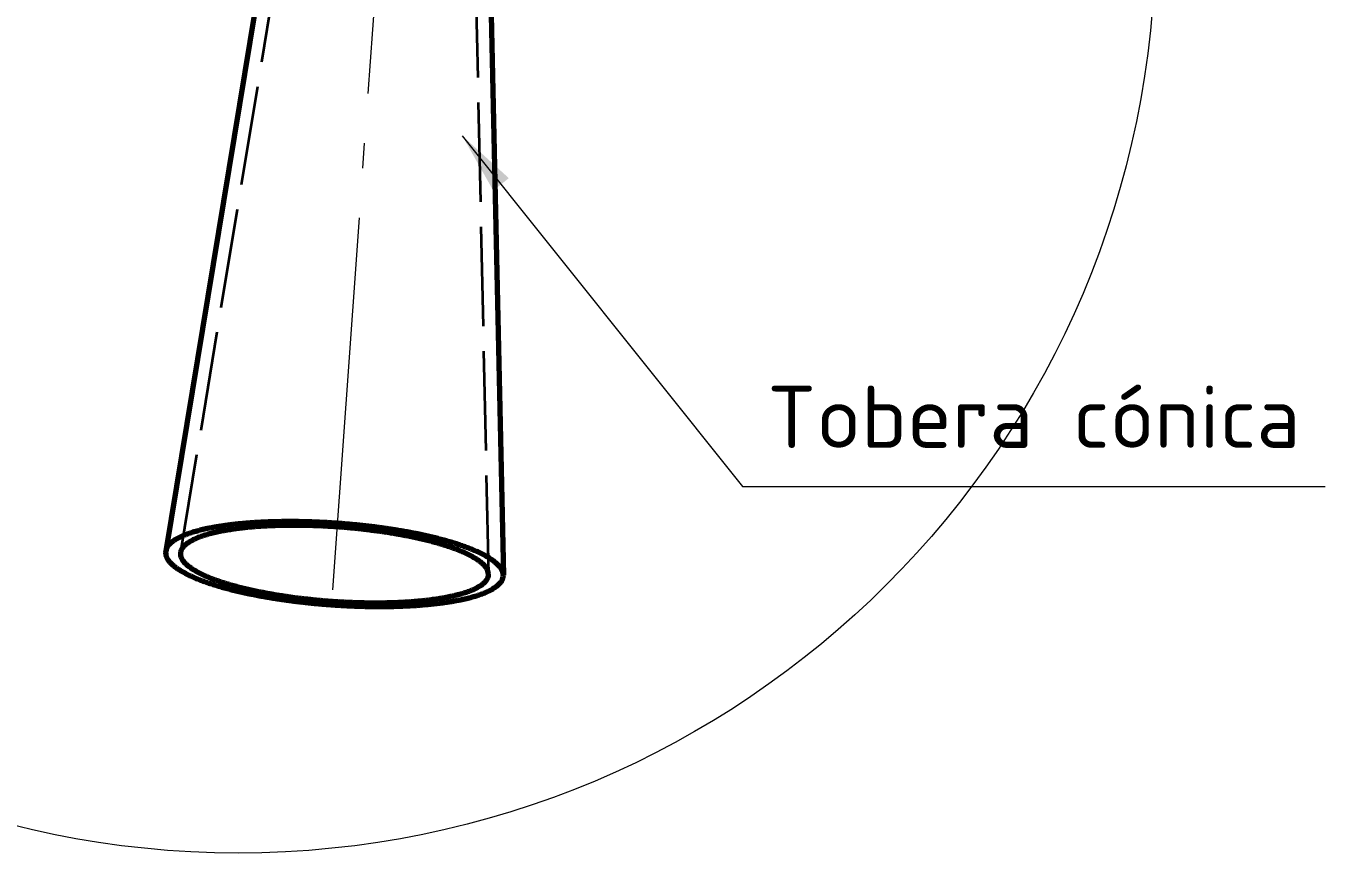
# Model space of a CAD drawing. Header units: millimetres. Extents: x 0 to 2208, y 0 to 420.
# Drawn here: x 990.6 to 1042.8, y 203.7 to 236.9 of the extents above; entities that cross this region are included whole.
import ezdxf
from ezdxf.enums import TextEntityAlignment as Align

# ---------------------------------------------------------------- set-up
doc = ezdxf.new("R2010")
doc.units = ezdxf.units.MM
doc.linetypes.add('IRAM-E-TRAZOS', pattern=[5, 4, -1])
doc.linetypes.add('IRAM-F-TRAZO-PUNTO', pattern=[20, 15, -2, 1, -2])
for name, color, linetype, lineweight in [('01-VISIBLE', 7, 'CONTINUOUS', 70), ('02-OCULTA', 4, 'IRAM-E-TRAZOS', 35), ('03-EJE', 1, 'IRAM-F-TRAZO-PUNTO', 18), ('06-TEXTO', 7, 'CONTINUOUS', 25), ('08-FINA', 5, 'CONTINUOUS', 18)]:
    doc.layers.add(name, color=color, linetype=linetype, lineweight=lineweight)
doc.styles.add('ISO3098', font='isocpeur.ttf')

msp = doc.modelspace()

# ---------------------------------------------------------------- hatches: boundary and pattern name
at = {"layer": '08-FINA'}
h = msp.add_hatch(color=7, dxfattribs=at)
h.dxf.hatch_style = 1
h.paths.add_polyline_path([(1008.167, 232.5), (1009.414, 230.297), (1010.039, 230.796)])

# ---------------------------------------------------------------- linework, layer by layer
at = {"layer": '01-VISIBLE'}
for points in [[(1002.592, 254.247), (996.256, 215.8)], [(1008.974, 253.794), (1009.819, 214.838)], [(1006.427, 216.481), (1006.368, 216.493), (1006.309, 216.505), (1006.25, 216.517), (1006.191, 216.528), (1006.132, 216.539), (1006.072, 216.551), (1006.013, 216.562), (1005.954, 216.573), (1005.895, 216.583), (1005.835, 216.594), (1005.776, 216.604), (1005.717, 216.615), (1005.658, 216.625), (1005.598, 216.635), (1005.539, 216.644), (1005.479, 216.654), (1005.42, 216.663), (1005.36, 216.673), (1005.301, 216.682), (1005.241, 216.691), (1005.182, 216.7), (1005.122, 216.708), (1005.063, 216.717), (1005.003, 216.726), (1004.943, 216.734), (1004.884, 216.742), (1004.824, 216.75), (1004.764, 216.758), (1004.705, 216.766), (1004.645, 216.773), (1004.585, 216.781), (1004.525, 216.788), (1004.466, 216.795), (1004.406, 216.802), (1004.346, 216.809), (1004.286, 216.816), (1004.226, 216.823), (1004.167, 216.829), (1004.107, 216.835), (1004.047, 216.842), (1003.987, 216.848), (1003.927, 216.854), (1003.867, 216.86), (1003.807, 216.865), (1003.747, 216.871), (1003.687, 216.877), (1003.627, 216.882), (1003.567, 216.887), (1003.507, 216.892), (1003.447, 216.897), (1003.387, 216.902), (1003.327, 216.907), (1003.267, 216.911), (1003.207, 216.916), (1003.147, 216.92), (1003.087, 216.924), (1003.027, 216.928), (1002.967, 216.932), (1002.907, 216.936), (1002.847, 216.94), (1002.787, 216.943), (1002.727, 216.947), (1002.667, 216.95), (1002.606, 216.953), (1002.546, 216.956), (1002.486, 216.959), (1002.426, 216.962), (1002.366, 216.964), (1002.306, 216.967), (1002.246, 216.969), (1002.185, 216.972), (1002.125, 216.974), (1002.065, 216.976), (1002.005, 216.977), (1001.945, 216.979), (1001.885, 216.981), (1001.824, 216.982), (1001.764, 216.984), (1001.704, 216.985), (1001.644, 216.986), (1001.584, 216.987), (1001.523, 216.987), (1001.463, 216.988), (1001.403, 216.988), (1001.343, 216.989), (1001.283, 216.989), (1001.222, 216.989), (1001.162, 216.989), (1001.102, 216.989), (1001.042, 216.988), (1000.982, 216.988), (1000.921, 216.987), (1000.861, 216.986), (1000.801, 216.985), (1000.741, 216.984), (1000.681, 216.983), (1000.62, 216.981), (1000.56, 216.98), (1000.5, 216.978), (1000.44, 216.976), (1000.38, 216.974), (1000.32, 216.972), (1000.259, 216.969), (1000.199, 216.967), (1000.139, 216.964), (1000.079, 216.961), (1000.019, 216.958), (999.959, 216.954), (999.899, 216.951), (999.839, 216.947), (999.779, 216.943), (999.718, 216.939), (999.658, 216.935), (999.598, 216.931), (999.538, 216.926), (999.478, 216.921), (999.418, 216.916), (999.358, 216.911), (999.298, 216.905), (999.239, 216.9), (999.179, 216.894), (999.119, 216.888), (999.059, 216.881), (998.999, 216.875), (998.939, 216.868), (998.879, 216.861), (998.82, 216.853), (998.76, 216.846), (998.7, 216.838), (998.641, 216.83), (998.581, 216.821), (998.521, 216.812), (998.462, 216.803), (998.402, 216.794), (998.343, 216.784), (998.284, 216.774), (998.224, 216.764), (998.165, 216.753), (998.106, 216.742), (998.047, 216.731), (997.988, 216.719), (997.929, 216.707), (997.87, 216.694), (997.811, 216.681), (997.753, 216.668), (997.694, 216.654), (997.636, 216.639), (997.577, 216.624), (997.519, 216.609), (997.461, 216.593), (997.403, 216.576), (997.346, 216.559), (997.288, 216.541), (997.231, 216.522), (997.174, 216.503), (997.117, 216.482), (997.061, 216.461), (997.005, 216.439), (996.949, 216.416), (996.894, 216.392), (996.839, 216.367), (996.785, 216.34), (996.732, 216.312), (996.68, 216.283), (996.628, 216.252), (996.578, 216.218), (996.529, 216.183), (996.482, 216.146), (996.437, 216.106), (996.395, 216.063), (996.356, 216.017), (996.321, 215.968), (996.292, 215.915), (996.27, 215.859), (996.256, 215.8)], [(1006.127, 216.375), (1006.069, 216.387), (1006.01, 216.399), (1005.951, 216.411), (1005.892, 216.422), (1005.833, 216.433), (1005.774, 216.445), (1005.715, 216.455), (1005.656, 216.466), (1005.597, 216.477), (1005.538, 216.487), (1005.479, 216.497), (1005.419, 216.507), (1005.36, 216.517), (1005.301, 216.527), (1005.242, 216.536), (1005.182, 216.546), (1005.123, 216.555), (1005.064, 216.564), (1005.004, 216.573), (1004.945, 216.582), (1004.885, 216.59), (1004.826, 216.599), (1004.766, 216.607), (1004.707, 216.615), (1004.647, 216.623), (1004.588, 216.631), (1004.528, 216.638), (1004.469, 216.646), (1004.409, 216.653), (1004.35, 216.66), (1004.29, 216.668), (1004.23, 216.674), (1004.171, 216.681), (1004.111, 216.688), (1004.051, 216.694), (1003.992, 216.701), (1003.932, 216.707), (1003.872, 216.713), (1003.812, 216.719), (1003.753, 216.724), (1003.693, 216.73), (1003.633, 216.736), (1003.573, 216.741), (1003.514, 216.746), (1003.454, 216.751), (1003.394, 216.756), (1003.334, 216.761), (1003.274, 216.765), (1003.214, 216.77), (1003.154, 216.774), (1003.095, 216.779), (1003.035, 216.783), (1002.975, 216.787), (1002.915, 216.79), (1002.855, 216.794), (1002.795, 216.797), (1002.735, 216.801), (1002.675, 216.804), (1002.615, 216.807), (1002.555, 216.81), (1002.495, 216.813), (1002.435, 216.816), (1002.375, 216.818), (1002.315, 216.82), (1002.255, 216.823), (1002.195, 216.825), (1002.135, 216.827), (1002.075, 216.829), (1002.015, 216.83), (1001.955, 216.832), (1001.895, 216.833), (1001.835, 216.834), (1001.775, 216.835), (1001.715, 216.836), (1001.655, 216.837), (1001.595, 216.838), (1001.535, 216.838), (1001.475, 216.838), (1001.415, 216.838), (1001.355, 216.838), (1001.295, 216.838), (1001.235, 216.838), (1001.175, 216.837), (1001.115, 216.837), (1001.055, 216.836), (1000.995, 216.835), (1000.935, 216.834), (1000.875, 216.832), (1000.815, 216.831), (1000.755, 216.829), (1000.695, 216.827), (1000.635, 216.825), (1000.575, 216.823), (1000.515, 216.821), (1000.455, 216.818), (1000.395, 216.815), (1000.335, 216.812), (1000.275, 216.809), (1000.215, 216.806), (1000.155, 216.802), (1000.095, 216.799), (1000.035, 216.795), (999.975, 216.791), (999.915, 216.786), (999.855, 216.782), (999.796, 216.777), (999.736, 216.772), (999.676, 216.767), (999.616, 216.761), (999.556, 216.755), (999.497, 216.749), (999.437, 216.743), (999.377, 216.737), (999.318, 216.73), (999.258, 216.723), (999.198, 216.715), (999.139, 216.708), (999.079, 216.7), (999.02, 216.692), (998.96, 216.683), (998.901, 216.675), (998.842, 216.665), (998.782, 216.656), (998.723, 216.646), (998.664, 216.636), (998.605, 216.625), (998.546, 216.614), (998.487, 216.603), (998.428, 216.591), (998.369, 216.579), (998.311, 216.566), (998.252, 216.553), (998.194, 216.54), (998.135, 216.525), (998.077, 216.511), (998.019, 216.495), (997.961, 216.479), (997.903, 216.463), (997.846, 216.446), (997.789, 216.428), (997.732, 216.409), (997.675, 216.389), (997.618, 216.369), (997.562, 216.347), (997.507, 216.325), (997.451, 216.301), (997.397, 216.276), (997.343, 216.25), (997.29, 216.222), (997.237, 216.193), (997.186, 216.161), (997.136, 216.128), (997.088, 216.092), (997.042, 216.054), (996.998, 216.013), (996.958, 215.968), (996.922, 215.92), (996.892, 215.868), (996.869, 215.813), (996.854, 215.755)], [(1009.22, 214.877), (1009.214, 214.938), (1009.199, 214.996), (1009.176, 215.052), (1009.146, 215.105), (1009.112, 215.155), (1009.075, 215.203), (1009.034, 215.247), (1008.99, 215.29), (1008.945, 215.33), (1008.898, 215.368), (1008.85, 215.405), (1008.801, 215.44), (1008.751, 215.474), (1008.699, 215.507), (1008.648, 215.538), (1008.595, 215.568), (1008.542, 215.598), (1008.489, 215.626), (1008.435, 215.654), (1008.38, 215.68), (1008.325, 215.706), (1008.27, 215.732), (1008.215, 215.756), (1008.159, 215.78), (1008.104, 215.804), (1008.047, 215.827), (1007.991, 215.849), (1007.935, 215.871), (1007.878, 215.892), (1007.821, 215.913), (1007.764, 215.933), (1007.707, 215.954), (1007.65, 215.973), (1007.592, 215.992), (1007.535, 216.011), (1007.477, 216.03), (1007.419, 216.048), (1007.361, 216.066), (1007.303, 216.083), (1007.245, 216.1), (1007.187, 216.117), (1007.129, 216.134), (1007.07, 216.15), (1007.012, 216.166), (1006.953, 216.181), (1006.895, 216.197), (1006.836, 216.212), (1006.777, 216.227), (1006.718, 216.242), (1006.66, 216.256), (1006.601, 216.27), (1006.542, 216.284), (1006.483, 216.298), (1006.424, 216.311), (1006.364, 216.324), (1006.305, 216.337), (1006.246, 216.35), (1006.187, 216.363), (1006.127, 216.375)], [(1009.819, 214.838), (1009.813, 214.898), (1009.799, 214.957), (1009.778, 215.013), (1009.75, 215.067), (1009.718, 215.118), (1009.683, 215.167), (1009.644, 215.213), (1009.602, 215.256), (1009.559, 215.298), (1009.513, 215.338), (1009.467, 215.376), (1009.419, 215.413), (1009.37, 215.448), (1009.32, 215.482), (1009.269, 215.515), (1009.218, 215.546), (1009.166, 215.577), (1009.114, 215.607), (1009.061, 215.636), (1009.007, 215.664), (1008.953, 215.691), (1008.899, 215.718), (1008.845, 215.744), (1008.79, 215.769), (1008.735, 215.794), (1008.68, 215.818), (1008.624, 215.842), (1008.569, 215.865), (1008.513, 215.887), (1008.457, 215.909), (1008.4, 215.931), (1008.344, 215.952), (1008.287, 215.973), (1008.23, 215.993), (1008.174, 216.013), (1008.117, 216.033), (1008.059, 216.052), (1008.002, 216.071), (1007.945, 216.09), (1007.887, 216.108), (1007.83, 216.126), (1007.772, 216.144), (1007.714, 216.161), (1007.656, 216.178), (1007.598, 216.195), (1007.54, 216.212), (1007.482, 216.228), (1007.424, 216.244), (1007.366, 216.26), (1007.308, 216.275), (1007.249, 216.29), (1007.191, 216.305), (1007.132, 216.32), (1007.074, 216.335), (1007.015, 216.349), (1006.957, 216.363), (1006.898, 216.377), (1006.839, 216.391), (1006.78, 216.404), (1006.722, 216.417), (1006.663, 216.43), (1006.604, 216.443), (1006.545, 216.456), (1006.486, 216.468), (1006.427, 216.481)], [(996.256, 215.8), (996.251, 215.741), (996.255, 215.681), (996.267, 215.622), (996.286, 215.565), (996.312, 215.511), (996.343, 215.459), (996.378, 215.41), (996.416, 215.364), (996.457, 215.32), (996.5, 215.278), (996.544, 215.238), (996.591, 215.199), (996.638, 215.162), (996.686, 215.127), (996.736, 215.093), (996.786, 215.06), (996.837, 215.028), (996.889, 214.997), (996.941, 214.967), (996.993, 214.938), (997.046, 214.91), (997.1, 214.882), (997.154, 214.856), (997.208, 214.829), (997.262, 214.804), (997.317, 214.779), (997.372, 214.755), (997.427, 214.731), (997.483, 214.708), (997.538, 214.686), (997.594, 214.663), (997.65, 214.642), (997.707, 214.62), (997.763, 214.599), (997.819, 214.579), (997.876, 214.559), (997.933, 214.539), (997.99, 214.52), (998.047, 214.501), (998.104, 214.482), (998.161, 214.464), (998.218, 214.446), (998.276, 214.428), (998.333, 214.411), (998.391, 214.394), (998.449, 214.377), (998.506, 214.36), (998.564, 214.344), (998.622, 214.328), (998.68, 214.312), (998.738, 214.297), (998.796, 214.281), (998.854, 214.266), (998.913, 214.251), (998.971, 214.237), (999.029, 214.223), (999.088, 214.208), (999.146, 214.194), (999.205, 214.181), (999.263, 214.167), (999.322, 214.154), (999.381, 214.141), (999.439, 214.128), (999.498, 214.115), (999.557, 214.103), (999.616, 214.09), (999.674, 214.078), (999.733, 214.066), (999.792, 214.054), (999.851, 214.043), (999.91, 214.031), (999.969, 214.02), (1000.028, 214.009), (1000.087, 213.998), (1000.146, 213.987), (1000.206, 213.976), (1000.265, 213.966), (1000.324, 213.956), (1000.383, 213.946), (1000.443, 213.936), (1000.502, 213.926), (1000.561, 213.916), (1000.62, 213.907), (1000.68, 213.897), (1000.739, 213.888), (1000.799, 213.879), (1000.858, 213.87), (1000.917, 213.861), (1000.977, 213.853), (1001.036, 213.844), (1001.096, 213.836), (1001.155, 213.828), (1001.215, 213.819), (1001.275, 213.812), (1001.334, 213.804), (1001.394, 213.796), (1001.453, 213.789), (1001.513, 213.781), (1001.573, 213.774), (1001.632, 213.767), (1001.692, 213.76), (1001.752, 213.753), (1001.811, 213.746), (1001.871, 213.74), (1001.931, 213.733), (1001.991, 213.727), (1002.051, 213.721), (1002.11, 213.715), (1002.17, 213.709), (1002.23, 213.703), (1002.29, 213.697), (1002.35, 213.692), (1002.409, 213.686), (1002.469, 213.681), (1002.529, 213.676), (1002.589, 213.671), (1002.649, 213.666), (1002.709, 213.661), (1002.769, 213.657), (1002.829, 213.652), (1002.889, 213.648), (1002.949, 213.643), (1003.009, 213.639), (1003.069, 213.635), (1003.128, 213.631), (1003.188, 213.628), (1003.248, 213.624), (1003.308, 213.621), (1003.368, 213.617), (1003.428, 213.614), (1003.488, 213.611), (1003.548, 213.608), (1003.609, 213.605), (1003.669, 213.602), (1003.729, 213.6), (1003.789, 213.597), (1003.849, 213.595), (1003.909, 213.593), (1003.969, 213.591), (1004.029, 213.589), (1004.089, 213.587), (1004.149, 213.586), (1004.209, 213.584), (1004.269, 213.583), (1004.329, 213.581), (1004.389, 213.58), (1004.449, 213.579), (1004.509, 213.578), (1004.57, 213.578), (1004.63, 213.577), (1004.69, 213.577), (1004.75, 213.576), (1004.81, 213.576), (1004.87, 213.576), (1004.93, 213.577), (1004.99, 213.577), (1005.05, 213.577), (1005.11, 213.578), (1005.171, 213.579), (1005.231, 213.579), (1005.291, 213.581), (1005.351, 213.582), (1005.411, 213.583), (1005.471, 213.585), (1005.531, 213.586), (1005.591, 213.588), (1005.651, 213.59), (1005.711, 213.592), (1005.771, 213.595), (1005.831, 213.597), (1005.891, 213.6), (1005.951, 213.603), (1006.011, 213.606), (1006.071, 213.609), (1006.131, 213.612), (1006.191, 213.616), (1006.251, 213.619), (1006.311, 213.623), (1006.371, 213.627), (1006.431, 213.632), (1006.491, 213.636), (1006.551, 213.641), (1006.611, 213.646), (1006.671, 213.651), (1006.731, 213.656), (1006.791, 213.662), (1006.85, 213.668), (1006.91, 213.674), (1006.97, 213.68), (1007.03, 213.686), (1007.089, 213.693), (1007.149, 213.7), (1007.209, 213.707), (1007.268, 213.714), (1007.328, 213.722), (1007.388, 213.73), (1007.447, 213.738), (1007.507, 213.747), (1007.566, 213.756), (1007.625, 213.765), (1007.685, 213.774), (1007.744, 213.784), (1007.803, 213.794), (1007.862, 213.804), (1007.922, 213.815), (1007.981, 213.826), (1008.04, 213.838), (1008.099, 213.85), (1008.157, 213.862), (1008.216, 213.875), (1008.275, 213.888), (1008.333, 213.901), (1008.392, 213.915), (1008.45, 213.93), (1008.508, 213.945), (1008.566, 213.961), (1008.624, 213.977), (1008.682, 213.994), (1008.739, 214.011), (1008.797, 214.029), (1008.854, 214.048), (1008.91, 214.068), (1008.967, 214.088), (1009.023, 214.11), (1009.079, 214.132), (1009.134, 214.155), (1009.189, 214.18), (1009.244, 214.205), (1009.297, 214.232), (1009.35, 214.26), (1009.403, 214.29), (1009.454, 214.322), (1009.504, 214.355), (1009.552, 214.391), (1009.599, 214.429), (1009.643, 214.469), (1009.684, 214.513), (1009.722, 214.559), (1009.755, 214.609), (1009.783, 214.663), (1009.803, 214.719), (1009.815, 214.778), (1009.819, 214.838)], [(996.854, 215.755), (996.849, 215.695), (996.854, 215.635), (996.869, 215.576), (996.891, 215.52), (996.919, 215.467), (996.952, 215.417), (996.989, 215.369), (997.029, 215.325), (997.072, 215.282), (997.117, 215.242), (997.163, 215.203), (997.211, 215.166), (997.26, 215.131), (997.31, 215.097), (997.36, 215.065), (997.412, 215.033), (997.464, 215.003), (997.516, 214.974), (997.57, 214.945), (997.623, 214.918), (997.677, 214.891), (997.731, 214.865), (997.786, 214.84), (997.841, 214.815), (997.896, 214.791), (997.952, 214.768), (998.008, 214.745), (998.063, 214.722), (998.12, 214.7), (998.176, 214.679), (998.232, 214.658), (998.289, 214.638), (998.346, 214.618), (998.403, 214.598), (998.46, 214.579), (998.517, 214.56), (998.575, 214.541), (998.632, 214.523), (998.69, 214.505), (998.747, 214.488), (998.805, 214.471), (998.863, 214.454), (998.921, 214.437), (998.979, 214.421), (999.037, 214.405), (999.095, 214.39), (999.153, 214.374), (999.212, 214.359), (999.27, 214.344), (999.328, 214.329), (999.387, 214.315), (999.445, 214.301), (999.504, 214.287), (999.563, 214.273), (999.621, 214.26), (999.68, 214.247), (999.739, 214.234), (999.798, 214.221), (999.857, 214.208), (999.916, 214.196), (999.975, 214.184), (1000.034, 214.172), (1000.093, 214.16), (1000.152, 214.148), (1000.211, 214.137), (1000.27, 214.126), (1000.33, 214.115), (1000.389, 214.104), (1000.448, 214.093), (1000.508, 214.082), (1000.567, 214.072), (1000.626, 214.062), (1000.686, 214.052), (1000.745, 214.042), (1000.805, 214.033), (1000.864, 214.023), (1000.924, 214.014), (1000.983, 214.005), (1001.043, 213.996), (1001.102, 213.987), (1001.162, 213.978), (1001.222, 213.97), (1001.281, 213.961), (1001.341, 213.953), (1001.401, 213.945), (1001.46, 213.937), (1001.52, 213.93), (1001.58, 213.922), (1001.64, 213.915), (1001.7, 213.907), (1001.759, 213.9), (1001.819, 213.893), (1001.879, 213.886), (1001.939, 213.88), (1001.999, 213.873), (1002.059, 213.867), (1002.119, 213.86), (1002.179, 213.854), (1002.239, 213.848), (1002.298, 213.843), (1002.358, 213.837), (1002.418, 213.831), (1002.478, 213.826), (1002.538, 213.821), (1002.598, 213.816), (1002.659, 213.811), (1002.719, 213.806), (1002.779, 213.801), (1002.839, 213.797), (1002.899, 213.792), (1002.959, 213.788), (1003.019, 213.784), (1003.079, 213.78), (1003.139, 213.776), (1003.199, 213.772), (1003.26, 213.769), (1003.32, 213.765), (1003.38, 213.762), (1003.44, 213.759), (1003.5, 213.756), (1003.56, 213.753), (1003.621, 213.75), (1003.681, 213.748), (1003.741, 213.745), (1003.801, 213.743), (1003.861, 213.741), (1003.922, 213.739), (1003.982, 213.737), (1004.042, 213.735), (1004.102, 213.734), (1004.162, 213.733), (1004.223, 213.731), (1004.283, 213.73), (1004.343, 213.729), (1004.403, 213.729), (1004.464, 213.728), (1004.524, 213.727), (1004.584, 213.727), (1004.644, 213.727), (1004.705, 213.727), (1004.765, 213.727), (1004.825, 213.727), (1004.885, 213.728), (1004.946, 213.728), (1005.006, 213.729), (1005.066, 213.73), (1005.126, 213.731), (1005.187, 213.733), (1005.247, 213.734), (1005.307, 213.736), (1005.367, 213.738), (1005.427, 213.74), (1005.488, 213.742), (1005.548, 213.744), (1005.608, 213.747), (1005.668, 213.75), (1005.728, 213.753), (1005.789, 213.756), (1005.849, 213.759), (1005.909, 213.763), (1005.969, 213.766), (1006.029, 213.77), (1006.089, 213.774), (1006.149, 213.779), (1006.209, 213.783), (1006.269, 213.788), (1006.33, 213.793), (1006.39, 213.798), (1006.45, 213.804), (1006.509, 213.81), (1006.569, 213.816), (1006.629, 213.822), (1006.689, 213.828), (1006.749, 213.835), (1006.809, 213.842), (1006.869, 213.85), (1006.929, 213.857), (1006.988, 213.865), (1007.048, 213.873), (1007.108, 213.882), (1007.167, 213.891), (1007.227, 213.9), (1007.286, 213.909), (1007.346, 213.919), (1007.405, 213.929), (1007.464, 213.94), (1007.524, 213.951), (1007.583, 213.962), (1007.642, 213.974), (1007.701, 213.986), (1007.76, 213.999), (1007.818, 214.012), (1007.877, 214.026), (1007.936, 214.04), (1007.994, 214.055), (1008.052, 214.07), (1008.11, 214.086), (1008.168, 214.103), (1008.226, 214.12), (1008.283, 214.138), (1008.341, 214.157), (1008.398, 214.177), (1008.454, 214.198), (1008.51, 214.219), (1008.566, 214.242), (1008.622, 214.266), (1008.676, 214.291), (1008.731, 214.317), (1008.784, 214.345), (1008.836, 214.375), (1008.888, 214.407), (1008.938, 214.44), (1008.986, 214.476), (1009.032, 214.515), (1009.075, 214.557), (1009.115, 214.602), (1009.151, 214.65), (1009.181, 214.703), (1009.203, 214.759), (1009.216, 214.817), (1009.22, 214.877)]]:
    msp.add_lwpolyline(points, dxfattribs=at)
at = {"layer": '02-OCULTA'}
for points in [[(1003.19, 254.201), (996.854, 215.755)], [(1008.376, 253.833), (1009.22, 214.877)]]:
    msp.add_lwpolyline(points, dxfattribs=at)
at = {"layer": '03-EJE'}
msp.add_lwpolyline([(1006.853, 269.104), (1002.897, 213.347)], dxfattribs=at)
at = {"layer": '08-FINA'}
for p, q in [((1008.167, 232.5), (1019.425, 218.4)), ((1019.425, 218.4), (1042.825, 218.4))]:
    msp.add_line(p, q, dxfattribs=at)
msp.add_circle((999.167, 240.5), 36.833, dxfattribs=at)

# ---------------------------------------------------------------- texts
at = {"layer": '06-TEXTO', "style": 'ISO3098'}
msp.add_text('Tobera cónica', height=2.5, dxfattribs=at).set_placement((1031.125, 219.2), align=Align.BOTTOM_CENTER)

doc.saveas('drawing.dxf')
